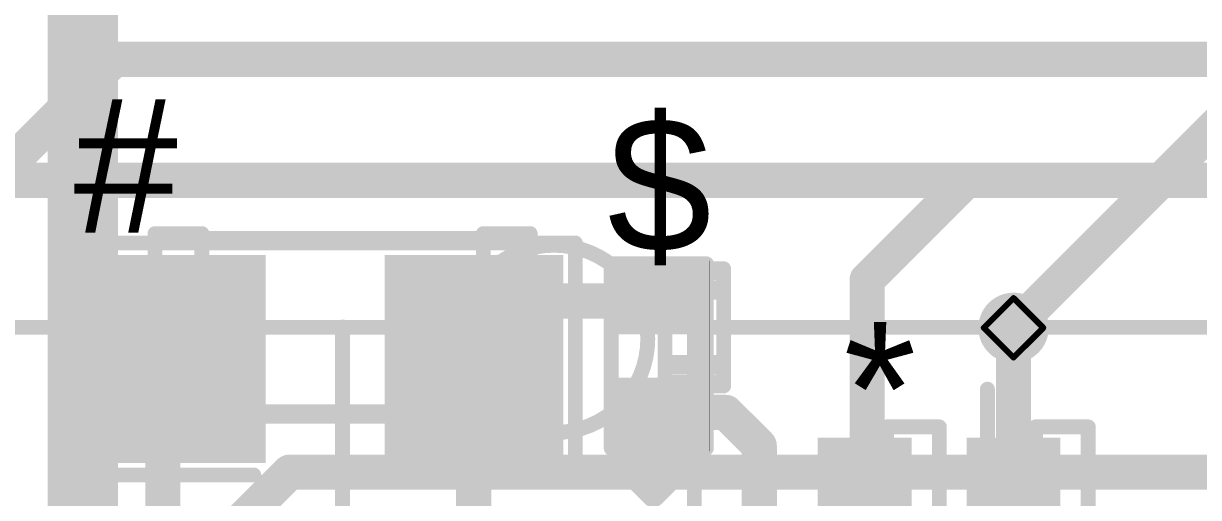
# Model space of a CAD drawing. Header units: millimetres. Extents: x -16 to 330, y -45 to 150.
# Drawn here: x 26.53 to 36.56, y 15.56 to 19.6 of the extents above; entities that cross this region are included whole.
import ezdxf

# ---------------------------------------------------------------- set-up
doc = ezdxf.new("R2010")
doc.units = ezdxf.units.MM
for name, color, linetype in [('BottomLayer', 5, 'Continuous'), ('BottomSolder', 6, 'Continuous'), ('DrillDrawing', 1, 'Continuous'), ('Mechanical13', 56, 'Continuous'), ('MidLayer1', 16, 'Continuous'), ('MidLayer2', 76, 'Continuous'), ('TopLayer', 1, 'Continuous'), ('TopOverlay', 2, 'Continuous'), ('TopPaste', 8, 'Continuous'), ('TopSolder', 216, 'Continuous'), ('ViaHoleLayer', 16, 'Continuous')]:
    doc.layers.add(name, color=color, linetype=linetype)
doc.styles.add('Arial', font='arial.ttf', dxfattribs={"height": 0.2})

# ---------------------------------------------------------------- blocks, each defined once
blk = doc.blocks.new('C___1206_45')
at = {"layer": 'TopLayer'}
for points in [[(-2.032, 0.889), (-0.508, 0.889), (-0.508, -0.889), (-2.032, -0.889)], [(0.508, 0.889), (2.032, 0.889), (2.032, -0.889), (0.508, -0.889)]]:
    blk.add_hatch(color=1, dxfattribs=at).paths.add_polyline_path(points)
at = {"layer": 'TopPaste'}
for points in [[(-2.032, 0.889), (-0.508, 0.889), (-0.508, -0.889), (-2.032, -0.889)], [(0.508, 0.889), (2.032, 0.889), (2.032, -0.889), (0.508, -0.889)]]:
    blk.add_hatch(color=8, dxfattribs=at).paths.add_polyline_path(points)
at = {"layer": 'TopSolder'}
for points in [[(-2.032, 0.889), (-0.508, 0.889), (-0.508, -0.889), (-2.032, -0.889)], [(0.508, 0.889), (2.032, 0.889), (2.032, -0.889), (0.508, -0.889)]]:
    blk.add_hatch(color=216, dxfattribs=at).paths.add_polyline_path(points)
at = {"layer": 'TopOverlay', "const_width": 0.127}
for points in [[(-2.1336, 0.9906), (-0.6096, 0.9906)], [(-2.1336, -0.9906), (-2.1336, 0.9906)], [(0.6096, 0.9906), (2.1336, 0.9906)], [(2.1336, -0.9906), (2.1336, 0.9906)], [(-2.1336, -0.9906), (-0.6096, -0.9906)], [(0.6096, -0.9906), (2.1336, -0.9906)]]:
    blk.add_lwpolyline(points, dxfattribs=at)
at = {"layer": 'TopOverlay', "const_width": 0.0635}
for points in [[(-2.16535, 0.9906, 1), (-2.10185, 0.9906, 1)], [(-2.16535, 0.9906, 1), (-2.10185, 0.9906, 1)], [(-0.64135, 0.9906, 1), (-0.57785, 0.9906, 1)], [(0.57785, 0.9906, 1), (0.64135, 0.9906, 1)], [(2.10185, 0.9906, 1), (2.16535, 0.9906, 1)], [(2.10185, 0.9906, 1), (2.16535, 0.9906, 1)], [(-2.16535, -0.9906, 1), (-2.10185, -0.9906, 1)], [(-2.16535, -0.9906, 1), (-2.10185, -0.9906, 1)], [(-0.64135, -0.9906, 1), (-0.57785, -0.9906, 1)], [(0.57785, -0.9906, 1), (0.64135, -0.9906, 1)], [(2.10185, -0.9906, 1), (2.16535, -0.9906, 1)], [(2.10185, -0.9906, 1), (2.16535, -0.9906, 1)]]:
    blk.add_lwpolyline(points, format="xyb", close=True, dxfattribs=at)
blk = doc.blocks.new('SOP_4_1_27_________B____2_6___65')
at = {"layer": 'TopLayer'}
for points in [[(-3.875, 1.035), (-2.375, 1.035), (-2.375, 0.235), (-3.875, 0.235)], [(2.375, 1.035), (3.875, 1.035), (3.875, 0.235), (2.375, 0.235)], [(2.375, 1.035), (3.875, 1.035), (3.875, 0.235), (2.375, 0.235)], [(-3.875, -0.235), (-2.375, -0.235), (-2.375, -1.035), (-3.875, -1.035)], [(2.375, -0.235), (3.875, -0.235), (3.875, -1.035), (2.375, -1.035)]]:
    blk.add_hatch(color=1, dxfattribs=at).paths.add_polyline_path(points)
at = {"layer": 'TopPaste'}
for points in [[(-3.875, 1.035), (-2.375, 1.035), (-2.375, 0.235), (-3.875, 0.235)], [(2.375, 1.035), (3.875, 1.035), (3.875, 0.235), (2.375, 0.235)], [(2.375, 1.035), (3.875, 1.035), (3.875, 0.235), (2.375, 0.235)], [(-3.875, -0.235), (-2.375, -0.235), (-2.375, -1.035), (-3.875, -1.035)], [(2.375, -0.235), (3.875, -0.235), (3.875, -1.035), (2.375, -1.035)]]:
    blk.add_hatch(color=8, dxfattribs=at).paths.add_polyline_path(points)
at = {"layer": 'TopSolder'}
for points in [[(-3.875, 1.035), (-2.375, 1.035), (-2.375, 0.235), (-3.875, 0.235)], [(2.375, 1.035), (3.875, 1.035), (3.875, 0.235), (2.375, 0.235)], [(2.375, 1.035), (3.875, 1.035), (3.875, 0.235), (2.375, 0.235)], [(-3.875, -0.235), (-2.375, -0.235), (-2.375, -1.035), (-3.875, -1.035)], [(2.375, -0.235), (3.875, -0.235), (3.875, -1.035), (2.375, -1.035)]]:
    blk.add_hatch(color=216, dxfattribs=at).paths.add_polyline_path(points)
at = {"layer": 'TopOverlay', "const_width": 0.127}
for points in [[(-1.778, 1.448), (2.083, 1.448)], [(-4.166, 0.762), (-4.166, 0.508)], [(-4.166, 0.762), (-4.039, 0.635)], [(-4.039, 0.635), (-4.166, 0.508)], [(-1.778, -1.448), (2.083, -1.448)]]:
    blk.add_lwpolyline(points, dxfattribs=at)
at = {"layer": 'TopOverlay', "const_width": 0.0635}
for points in [[(-1.81, 1.448, 1), (-1.746, 1.448, 1)], [(2.051, 1.448, 1), (2.115, 1.448, 1)], [(-4.197, 0.762, 1), (-4.134, 0.762, 1)], [(-4.197, 0.762, 1), (-4.134, 0.762, 1)], [(-4.07, 0.635, 1), (-4.007, 0.635, 1)], [(-4.07, 0.635, 1), (-4.007, 0.635, 1)], [(-4.197, 0.508, 1), (-4.134, 0.508, 1)], [(-4.197, 0.508, 1), (-4.134, 0.508, 1)], [(-1.81, -1.448, 1), (-1.746, -1.448, 1)], [(2.051, -1.448, 1), (2.115, -1.448, 1)]]:
    blk.add_lwpolyline(points, format="xyb", close=True, dxfattribs=at)
blk = doc.blocks.new('R___0402_103')
at = {"layer": 'TopLayer'}
for points in [[(-0.699, -0.318), (-0.699, 0.318), (-0.241, 0.318), (-0.241, -0.318)], [(0.241, -0.318), (0.241, 0.318), (0.699, 0.318), (0.699, -0.318)]]:
    blk.add_hatch(color=1, dxfattribs=at).paths.add_polyline_path(points)
at = {"layer": 'TopPaste'}
for points in [[(-0.699, -0.318), (-0.699, 0.318), (-0.241, 0.318), (-0.241, -0.318)], [(0.241, -0.318), (0.241, 0.318), (0.699, 0.318), (0.699, -0.318)]]:
    blk.add_hatch(color=8, dxfattribs=at).paths.add_polyline_path(points)
at = {"layer": 'TopSolder'}
for points in [[(-0.754, -0.373), (-0.754, 0.373), (-0.186, 0.373), (-0.186, -0.373)], [(0.186, -0.373), (0.186, 0.373), (0.754, 0.373), (0.754, -0.373)]]:
    blk.add_hatch(color=216, dxfattribs=at).paths.add_polyline_path(points)
at = {"layer": 'TopOverlay'}
for points, const_width in [([(-0.787, 0.406), (0.787, 0.406)], 0.127), ([(-0.787, 0.406), (-0.787, -0.406)], 0.127), ([(0.787, 0.406), (0.787, -0.406)], 0.127), ([(-0.787, -0.406), (0.787, -0.406)], 0.127), ([(-0.813, -0.432), (0.813, -0.432)], 0.00323)]:
    blk.add_lwpolyline(points, dxfattribs=dict(at, const_width=const_width))
for points, const_width in [([(-0.819, 0.406, 1), (-0.756, 0.406, 1)], 0.0635), ([(-0.819, 0.406, 1), (-0.756, 0.406, 1)], 0.0635), ([(0.756, 0.406, 1), (0.819, 0.406, 1)], 0.0635), ([(0.756, 0.406, 1), (0.819, 0.406, 1)], 0.0635), ([(-0.819, -0.406, 1), (-0.756, -0.406, 1)], 0.0635), ([(-0.819, -0.406, 1), (-0.756, -0.406, 1)], 0.0635), ([(0.756, -0.406, 1), (0.819, -0.406, 1)], 0.0635), ([(0.756, -0.406, 1), (0.819, -0.406, 1)], 0.0635), ([(-0.814, -0.432, 1), (-0.812, -0.432, 1)], 0.00161), ([(0.812, -0.432, 1), (0.814, -0.432, 1)], 0.00161)]:
    blk.add_lwpolyline(points, format="xyb", close=True, dxfattribs=dict(at, const_width=const_width))
blk = doc.blocks.new('ABS_187')
at = {"layer": 'TopLayer'}
for points in [[(-3.61, 2.5), (-2.11, 2.5), (-2.11, 1.6), (-3.61, 1.6)], [(2.11, 2.5), (3.61, 2.5), (3.61, 1.6), (2.11, 1.6)], [(-3.61, -1.6), (-2.11, -1.6), (-2.11, -2.5), (-3.61, -2.5)], [(2.11, -1.6), (3.61, -1.6), (3.61, -2.5), (2.11, -2.5)]]:
    blk.add_hatch(color=1, dxfattribs=at).paths.add_polyline_path(points)
at = {"layer": 'TopPaste'}
for points in [[(-3.61, 2.5), (-2.11, 2.5), (-2.11, 1.6), (-3.61, 1.6)], [(2.11, 2.5), (3.61, 2.5), (3.61, 1.6), (2.11, 1.6)], [(-3.61, -1.6), (-2.11, -1.6), (-2.11, -2.5), (-3.61, -2.5)], [(2.11, -1.6), (3.61, -1.6), (3.61, -2.5), (2.11, -2.5)]]:
    blk.add_hatch(color=8, dxfattribs=at).paths.add_polyline_path(points)
at = {"layer": 'TopSolder'}
for points in [[(-3.61, 2.5), (-2.11, 2.5), (-2.11, 1.6), (-3.61, 1.6)], [(2.11, 2.5), (3.61, 2.5), (3.61, 1.6), (2.11, 1.6)], [(-3.61, -1.6), (-2.11, -1.6), (-2.11, -2.5), (-3.61, -2.5)], [(2.11, -1.6), (3.61, -1.6), (3.61, -2.5), (2.11, -2.5)]]:
    blk.add_hatch(color=216, dxfattribs=at).paths.add_polyline_path(points)
at = {"layer": 'TopOverlay'}
for points, const_width in [([(1.79, 2.5), (-1.79, 2.5)], 0.127), ([(-3.81, 2.134), (-3.937, 2.261)], 0.2), ([(-3.937, 2.007), (-3.937, 2.261)], 0.2), ([(-3.937, 2.007), (-3.81, 2.134)], 0.2), ([(-2.2, -1.28), (-2.2, 1.28)], 0.127), ([(2.2, -1.28), (2.2, 1.28)], 0.127), ([(1.79, -2.5), (-1.79, -2.5)], 0.127)]:
    blk.add_lwpolyline(points, dxfattribs=dict(at, const_width=const_width))
for points, const_width in [([(-1.822, 2.5, 1), (-1.758, 2.5, 1)], 0.0635), ([(1.758, 2.5, 1), (1.822, 2.5, 1)], 0.0635), ([(-3.987, 2.261, 1), (-3.887, 2.261, 1)], 0.1), ([(-3.987, 2.261, 1), (-3.887, 2.261, 1)], 0.1), ([(-3.86, 2.134, 1), (-3.76, 2.134, 1)], 0.1), ([(-3.86, 2.134, 1), (-3.76, 2.134, 1)], 0.1), ([(-3.987, 2.007, 1), (-3.887, 2.007, 1)], 0.1), ([(-3.987, 2.007, 1), (-3.887, 2.007, 1)], 0.1), ([(-2.232, 1.28, 1), (-2.168, 1.28, 1)], 0.0635), ([(2.168, 1.28, 1), (2.232, 1.28, 1)], 0.0635), ([(-2.232, -1.28, 1), (-2.168, -1.28, 1)], 0.0635), ([(2.168, -1.28, 1), (2.232, -1.28, 1)], 0.0635), ([(-1.822, -2.5, 1), (-1.758, -2.5, 1)], 0.0635), ([(1.758, -2.5, 1), (1.822, -2.5, 1)], 0.0635)]:
    blk.add_lwpolyline(points, format="xyb", close=True, dxfattribs=dict(at, const_width=const_width))

msp = doc.modelspace()

# ---------------------------------------------------------------- hatches: boundary and pattern name
at = {"layer": 'BottomLayer'}
h = msp.add_hatch(color=5, dxfattribs=at)
edge = h.paths.add_edge_path()
edge.add_arc((34.979, 17.005), 0.3, 0, 360)
at = {"layer": 'BottomSolder'}
h = msp.add_hatch(color=6, dxfattribs=at)
edge = h.paths.add_edge_path()
edge.add_arc((34.979, 17.005), 0.15, 0, 360)
at = {"layer": 'MidLayer1'}
h = msp.add_hatch(color=16, dxfattribs=at)
edge = h.paths.add_edge_path()
edge.add_arc((34.979, 17.005), 0.3, 0, 360)
at = {"layer": 'MidLayer2'}
h = msp.add_hatch(color=76, dxfattribs=at)
edge = h.paths.add_edge_path()
edge.add_arc((34.979, 17.005), 0.3, 0, 360)
at = {"layer": 'TopLayer'}
h = msp.add_hatch(color=1, dxfattribs=at)
edge = h.paths.add_edge_path()
edge.add_arc((34.979, 17.005), 0.3, 0, 360)
at = {"layer": 'TopSolder'}
h = msp.add_hatch(color=216, dxfattribs=at)
edge = h.paths.add_edge_path()
edge.add_arc((34.979, 17.005), 0.15, 0, 360)
at = {"layer": 'ViaHoleLayer'}
h = msp.add_hatch(color=16, dxfattribs=at)
edge = h.paths.add_edge_path()
edge.add_arc((34.979, 17.005), 0.15, 0, 360)

# ---------------------------------------------------------------- linework, layer by layer
at = {"layer": 'BottomLayer', "const_width": 0.3}
for points in [[(25.019, 17.005), (27.31, 19.297)], [(27.31, 19.297), (63.772, 19.297)], [(34.979, 17.005), (36.753, 18.78)], [(26.69, 13.66), (28.804, 15.773)], [(28.804, 15.773), (65.43, 15.773)]]:
    msp.add_lwpolyline(points, dxfattribs=at)
at = {"layer": 'BottomLayer', "const_width": 0.15}
for points in [[(27.235, 19.297, 1), (27.385, 19.297, 1)], [(27.235, 19.297, 1), (27.385, 19.297, 1)], [(34.904, 17.005, 1), (35.054, 17.005, 1)], [(28.729, 15.773, 1), (28.879, 15.773, 1)], [(28.729, 15.773, 1), (28.879, 15.773, 1)]]:
    msp.add_lwpolyline(points, format="xyb", close=True, dxfattribs=at)
at = {"layer": 'DrillDrawing', "const_width": 0.0508}
for points in [[(34.725, 17.005), (34.979, 17.259)], [(34.979, 17.259), (35.233, 17.005)], [(34.725, 17.005), (34.979, 16.751)], [(34.979, 16.751), (35.233, 17.005)]]:
    msp.add_lwpolyline(points, dxfattribs=at)
at = {"layer": 'DrillDrawing', "const_width": 0.0254}
for points in [[(34.966, 17.259, 1), (34.991, 17.259, 1)], [(34.966, 17.259, 1), (34.991, 17.259, 1)], [(34.712, 17.005, 1), (34.737, 17.005, 1)], [(34.712, 17.005, 1), (34.737, 17.005, 1)], [(35.22, 17.005, 1), (35.245, 17.005, 1)], [(35.22, 17.005, 1), (35.245, 17.005, 1)], [(34.966, 16.751, 1), (34.991, 16.751, 1)], [(34.966, 16.751, 1), (34.991, 16.751, 1)]]:
    msp.add_lwpolyline(points, format="xyb", close=True, dxfattribs=at)
at = {"layer": 'Mechanical13', "const_width": 0.127}
for points in [[(27.656, 17.809), (28.056, 17.809)], [(27.656, 17.769), (27.656, 17.809)], [(28.056, 17.769), (28.056, 17.809)], [(30.456, 17.809), (30.856, 17.809)], [(30.456, 17.769), (30.456, 17.809)], [(30.856, 17.769), (30.856, 17.809)], [(27.656, 16.249), (27.656, 17.769)], [(27.656, 17.769), (30.856, 17.769)], [(28.056, 16.249), (28.056, 17.769)], [(28.056, 17.729), (30.456, 17.729)], [(30.456, 16.249), (30.456, 17.769)], [(30.856, 16.249), (30.856, 17.769)], [(32.006, 17.509), (32.506, 17.509)], [(32.006, 17.474), (32.006, 17.509)], [(32.506, 17.474), (32.506, 17.509)], [(32.006, 17.474), (32.506, 17.474)], [(32.006, 17.344), (32.006, 17.474)], [(32.506, 17.344), (32.506, 17.474)], [(32.006, 17.344), (32.506, 17.344)], [(32.006, 17.309), (32.006, 17.344)], [(32.006, 17.309), (32.506, 17.309)], [(32.006, 16.709), (32.006, 17.309)], [(32.506, 17.309), (32.506, 17.344)], [(32.506, 16.709), (32.506, 17.309)], [(22.256, 17.009), (30.201, 17.009)], [(22.256, 17.009), (30.201, 17.009)], [(25.284, 17.009), (29.256, 17.009)], [(25.284, 17.009), (29.256, 17.009)], [(29.256, 9.064), (29.256, 17.009)], [(29.256, 9.064), (29.256, 17.009)], [(32.256, 17.009), (40.201, 17.009)], [(32.256, 13.036), (32.256, 17.009)], [(32.256, 13.036), (32.256, 17.009)], [(32.256, 17.009), (40.201, 17.009)], [(35.309, 17.009), (39.281, 17.009)], [(35.309, 17.009), (39.281, 17.009)], [(32.006, 16.709), (32.506, 16.709)], [(32.006, 16.674), (32.006, 16.709)], [(32.506, 16.674), (32.506, 16.709)], [(32.006, 16.674), (32.506, 16.674)], [(32.006, 16.544), (32.006, 16.674)], [(32.506, 16.544), (32.506, 16.674)], [(32.006, 16.544), (32.506, 16.544)], [(32.006, 16.509), (32.006, 16.544)], [(32.006, 16.509), (32.506, 16.509)], [(32.506, 16.509), (32.506, 16.544)], [(34.756, 12.509), (34.756, 16.481)], [(34.756, 12.509), (34.756, 16.481)], [(28.056, 16.289), (30.456, 16.289)], [(27.656, 16.249), (30.856, 16.249)], [(27.656, 16.209), (27.656, 16.249)], [(27.656, 16.209), (28.056, 16.209)], [(28.056, 16.209), (28.056, 16.249)], [(30.456, 16.209), (30.456, 16.249)], [(30.456, 16.209), (30.856, 16.209)], [(30.856, 16.209), (30.856, 16.249)], [(33.896, 16.159), (34.346, 16.159)], [(33.896, 15.109), (33.896, 16.159)], [(34.346, 15.109), (34.346, 16.159)], [(35.166, 16.159), (35.616, 16.159)], [(35.166, 15.109), (35.166, 16.159)], [(35.616, 15.109), (35.616, 16.159)]]:
    msp.add_lwpolyline(points, dxfattribs=at)
at = {"layer": 'Mechanical13'}
for points, const_width in [([(27.624, 17.809, 1), (27.688, 17.809, 1)], 0.0635), ([(27.624, 17.809, 1), (27.688, 17.809, 1)], 0.0635), ([(28.024, 17.809, 1), (28.088, 17.809, 1)], 0.0635), ([(28.024, 17.809, 1), (28.088, 17.809, 1)], 0.0635), ([(30.424, 17.809, 1), (30.488, 17.809, 1)], 0.0635), ([(30.424, 17.809, 1), (30.488, 17.809, 1)], 0.0635), ([(30.824, 17.809, 1), (30.888, 17.809, 1)], 0.0635), ([(30.824, 17.809, 1), (30.888, 17.809, 1)], 0.0635), ([(27.624, 17.769, 1), (27.688, 17.769, 1)], 0.0635), ([(27.624, 17.769, 1), (27.688, 17.769, 1)], 0.0635), ([(27.624, 17.769, 1), (27.688, 17.769, 1)], 0.0635), ([(28.024, 17.769, 1), (28.088, 17.769, 1)], 0.0635), ([(28.024, 17.769, 1), (28.088, 17.769, 1)], 0.0635), ([(28.024, 17.729, 1), (28.088, 17.729, 1)], 0.0635), ([(31.859, 16.91, 1), (30.259, 16.91, 1)], 0.127), ([(30.424, 17.769, 1), (30.488, 17.769, 1)], 0.0635), ([(30.424, 17.769, 1), (30.488, 17.769, 1)], 0.0635), ([(30.424, 17.729, 1), (30.488, 17.729, 1)], 0.0635), ([(30.824, 17.769, 1), (30.888, 17.769, 1)], 0.0635), ([(30.824, 17.769, 1), (30.888, 17.769, 1)], 0.0635), ([(30.824, 17.769, 1), (30.888, 17.769, 1)], 0.0635), ([(31.974, 17.509, 1), (32.038, 17.509, 1)], 0.0635), ([(31.974, 17.509, 1), (32.038, 17.509, 1)], 0.0635), ([(32.474, 17.509, 1), (32.538, 17.509, 1)], 0.0635), ([(32.474, 17.509, 1), (32.538, 17.509, 1)], 0.0635), ([(31.974, 17.474, 1), (32.038, 17.474, 1)], 0.0635), ([(31.974, 17.474, 1), (32.038, 17.474, 1)], 0.0635), ([(31.974, 17.474, 1), (32.038, 17.474, 1)], 0.0635), ([(32.474, 17.474, 1), (32.538, 17.474, 1)], 0.0635), ([(32.474, 17.474, 1), (32.538, 17.474, 1)], 0.0635), ([(32.474, 17.474, 1), (32.538, 17.474, 1)], 0.0635), ([(31.974, 17.344, 1), (32.038, 17.344, 1)], 0.0635), ([(31.974, 17.344, 1), (32.038, 17.344, 1)], 0.0635), ([(31.974, 17.344, 1), (32.038, 17.344, 1)], 0.0635), ([(31.974, 17.309, 1), (32.038, 17.309, 1)], 0.0635), ([(31.974, 17.309, 1), (32.038, 17.309, 1)], 0.0635), ([(31.974, 17.309, 1), (32.038, 17.309, 1)], 0.0635), ([(32.474, 17.344, 1), (32.538, 17.344, 1)], 0.0635), ([(32.474, 17.344, 1), (32.538, 17.344, 1)], 0.0635), ([(32.474, 17.344, 1), (32.538, 17.344, 1)], 0.0635), ([(32.474, 17.309, 1), (32.538, 17.309, 1)], 0.0635), ([(32.474, 17.309, 1), (32.538, 17.309, 1)], 0.0635), ([(32.474, 17.309, 1), (32.538, 17.309, 1)], 0.0635), ([(29.259, 17.009, 1), (29.253, 17.009, 1)], 0.127), ([(29.259, 17.009, 1), (29.253, 17.009, 1)], 0.127), ([(29.221, 17.009, 1), (29.285, 17.009, 1)], 0.0635), ([(29.221, 17.009, 1), (29.285, 17.009, 1)], 0.0635), ([(29.224, 17.009, 1), (29.288, 17.009, 1)], 0.0635), ([(29.224, 17.009, 1), (29.288, 17.009, 1)], 0.0635), ([(29.224, 17.009, 1), (29.288, 17.009, 1)], 0.0635), ([(29.224, 17.009, 1), (29.288, 17.009, 1)], 0.0635), ([(29.228, 17.009, 1), (29.291, 17.009, 1)], 0.0635), ([(29.228, 17.009, 1), (29.291, 17.009, 1)], 0.0635), ([(30.169, 17.009, 1), (30.233, 17.009, 1)], 0.0635), ([(30.169, 17.009, 1), (30.233, 17.009, 1)], 0.0635), ([(32.259, 17.009, 1), (32.253, 17.009, 1)], 0.127), ([(32.259, 17.009, 1), (32.253, 17.009, 1)], 0.127), ([(32.221, 17.009, 1), (32.285, 17.009, 1)], 0.0635), ([(32.221, 17.009, 1), (32.285, 17.009, 1)], 0.0635), ([(32.224, 17.009, 1), (32.288, 17.009, 1)], 0.0635), ([(32.224, 17.009, 1), (32.288, 17.009, 1)], 0.0635), ([(32.224, 17.009, 1), (32.288, 17.009, 1)], 0.0635), ([(32.224, 17.009, 1), (32.288, 17.009, 1)], 0.0635), ([(32.228, 17.009, 1), (32.291, 17.009, 1)], 0.0635), ([(32.228, 17.009, 1), (32.291, 17.009, 1)], 0.0635), ([(35.277, 17.009, 1), (35.341, 17.009, 1)], 0.0635), ([(35.277, 17.009, 1), (35.341, 17.009, 1)], 0.0635), ([(30.227, 16.91, 1), (30.29, 16.91, 1)], 0.0635), ([(31.827, 16.91, 1), (31.89, 16.91, 1)], 0.0635), ([(31.974, 16.709, 1), (32.038, 16.709, 1)], 0.0635), ([(31.974, 16.709, 1), (32.038, 16.709, 1)], 0.0635), ([(31.974, 16.709, 1), (32.038, 16.709, 1)], 0.0635), ([(32.474, 16.709, 1), (32.538, 16.709, 1)], 0.0635), ([(32.474, 16.709, 1), (32.538, 16.709, 1)], 0.0635), ([(32.474, 16.709, 1), (32.538, 16.709, 1)], 0.0635), ([(31.974, 16.674, 1), (32.038, 16.674, 1)], 0.0635), ([(31.974, 16.674, 1), (32.038, 16.674, 1)], 0.0635), ([(31.974, 16.674, 1), (32.038, 16.674, 1)], 0.0635), ([(32.474, 16.674, 1), (32.538, 16.674, 1)], 0.0635), ([(32.474, 16.674, 1), (32.538, 16.674, 1)], 0.0635), ([(32.474, 16.674, 1), (32.538, 16.674, 1)], 0.0635), ([(31.974, 16.544, 1), (32.038, 16.544, 1)], 0.0635), ([(31.974, 16.544, 1), (32.038, 16.544, 1)], 0.0635), ([(31.974, 16.544, 1), (32.038, 16.544, 1)], 0.0635), ([(31.974, 16.509, 1), (32.038, 16.509, 1)], 0.0635), ([(31.974, 16.509, 1), (32.038, 16.509, 1)], 0.0635), ([(32.474, 16.544, 1), (32.538, 16.544, 1)], 0.0635), ([(32.474, 16.544, 1), (32.538, 16.544, 1)], 0.0635), ([(32.474, 16.544, 1), (32.538, 16.544, 1)], 0.0635), ([(32.474, 16.509, 1), (32.538, 16.509, 1)], 0.0635), ([(32.474, 16.509, 1), (32.538, 16.509, 1)], 0.0635), ([(34.724, 16.481, 1), (34.788, 16.481, 1)], 0.0635), ([(34.724, 16.481, 1), (34.788, 16.481, 1)], 0.0635), ([(28.024, 16.289, 1), (28.088, 16.289, 1)], 0.0635), ([(30.424, 16.289, 1), (30.488, 16.289, 1)], 0.0635), ([(27.624, 16.249, 1), (27.688, 16.249, 1)], 0.0635), ([(27.624, 16.249, 1), (27.688, 16.249, 1)], 0.0635), ([(27.624, 16.249, 1), (27.688, 16.249, 1)], 0.0635), ([(27.624, 16.209, 1), (27.688, 16.209, 1)], 0.0635), ([(27.624, 16.209, 1), (27.688, 16.209, 1)], 0.0635), ([(28.024, 16.249, 1), (28.088, 16.249, 1)], 0.0635), ([(28.024, 16.249, 1), (28.088, 16.249, 1)], 0.0635), ([(28.024, 16.209, 1), (28.088, 16.209, 1)], 0.0635), ([(28.024, 16.209, 1), (28.088, 16.209, 1)], 0.0635), ([(30.424, 16.249, 1), (30.488, 16.249, 1)], 0.0635), ([(30.424, 16.249, 1), (30.488, 16.249, 1)], 0.0635), ([(30.424, 16.209, 1), (30.488, 16.209, 1)], 0.0635), ([(30.424, 16.209, 1), (30.488, 16.209, 1)], 0.0635), ([(30.824, 16.249, 1), (30.888, 16.249, 1)], 0.0635), ([(30.824, 16.249, 1), (30.888, 16.249, 1)], 0.0635), ([(30.824, 16.249, 1), (30.888, 16.249, 1)], 0.0635), ([(30.824, 16.209, 1), (30.888, 16.209, 1)], 0.0635), ([(30.824, 16.209, 1), (30.888, 16.209, 1)], 0.0635), ([(33.864, 16.159, 1), (33.928, 16.159, 1)], 0.0635), ([(33.864, 16.159, 1), (33.928, 16.159, 1)], 0.0635), ([(34.314, 16.159, 1), (34.378, 16.159, 1)], 0.0635), ([(34.314, 16.159, 1), (34.378, 16.159, 1)], 0.0635), ([(35.134, 16.159, 1), (35.198, 16.159, 1)], 0.0635), ([(35.134, 16.159, 1), (35.198, 16.159, 1)], 0.0635), ([(35.584, 16.159, 1), (35.648, 16.159, 1)], 0.0635), ([(35.584, 16.159, 1), (35.648, 16.159, 1)], 0.0635)]:
    msp.add_lwpolyline(points, format="xyb", close=True, dxfattribs=dict(at, const_width=const_width))
at = {"layer": 'MidLayer2', "const_width": 0.6}
msp.add_lwpolyline([(27.041, 3.339), (27.041, 22.049)], dxfattribs=at)
at = {"layer": 'TopLayer', "const_width": 0.3}
for points in [[(24.785, 18.264), (34.579, 18.264)], [(33.73, 17.415), (34.579, 18.264)], [(34.579, 18.264), (44.688, 18.264)], [(33.73, 15.318), (33.73, 17.415)], [(30.374, 16.739), (30.869, 17.234)], [(30.869, 17.234), (31.974, 17.234)], [(34.979, 15.339), (34.979, 17.005)], [(27.722, 16.622), (27.838, 16.739)], [(30.374, 14.969), (30.374, 16.739)], [(27.722, 14.623), (27.722, 16.622)], [(31.953, 16.294), (31.964, 16.283)], [(31.964, 16.283), (32.525, 16.283)], [(32.525, 16.283), (32.81, 15.998)], [(32.81, 14.038), (32.81, 15.998)]]:
    msp.add_lwpolyline(points, dxfattribs=at)
at = {"layer": 'TopLayer', "const_width": 0.15}
for points in [[(34.504, 18.264, 1), (34.654, 18.264, 1)], [(34.504, 18.264, 1), (34.654, 18.264, 1)], [(34.504, 18.264, 1), (34.654, 18.264, 1)], [(33.655, 17.415, 1), (33.805, 17.415, 1)], [(33.655, 17.415, 1), (33.805, 17.415, 1)], [(30.794, 17.234, 1), (30.944, 17.234, 1)], [(30.794, 17.234, 1), (30.944, 17.234, 1)], [(31.899, 17.234, 1), (32.049, 17.234, 1)], [(34.904, 17.005, 1), (35.054, 17.005, 1)], [(27.763, 16.739, 1), (27.913, 16.739, 1)], [(30.299, 16.739, 1), (30.449, 16.739, 1)], [(30.299, 16.739, 1), (30.449, 16.739, 1)], [(27.647, 16.622, 1), (27.797, 16.622, 1)], [(27.647, 16.622, 1), (27.797, 16.622, 1)], [(31.878, 16.294, 1), (32.028, 16.294, 1)], [(31.889, 16.283, 1), (32.039, 16.283, 1)], [(31.889, 16.283, 1), (32.039, 16.283, 1)], [(32.45, 16.283, 1), (32.6, 16.283, 1)], [(32.45, 16.283, 1), (32.6, 16.283, 1)], [(32.735, 15.998, 1), (32.885, 15.998, 1)], [(32.735, 15.998, 1), (32.885, 15.998, 1)]]:
    msp.add_lwpolyline(points, format="xyb", close=True, dxfattribs=at)

# ---------------------------------------------------------------- block references
msp.add_blockref('C___1206_45', (29.108, 16.739))
for name, p, rotation in [('R___0402_103', (31.953, 16.764), 90), ('SOP_4_1_27_________B____2_6___65', (34.344, 12.193), 90), ('ABS_187', (29.772, 11.763), 270)]:
    msp.add_blockref(name, p, dxfattribs=dict(rotation=rotation))

# ---------------------------------------------------------------- texts
at = {"layer": 'TopOverlay', "style": 'Arial'}
for s, p in [('#', (26.962, 17.818)), ('$', (31.515, 17.654)), ('*', (33.528, 15.912))]:
    msp.add_text(s, height=1.143, dxfattribs=at).set_placement(p)

doc.saveas('drawing.dxf')
